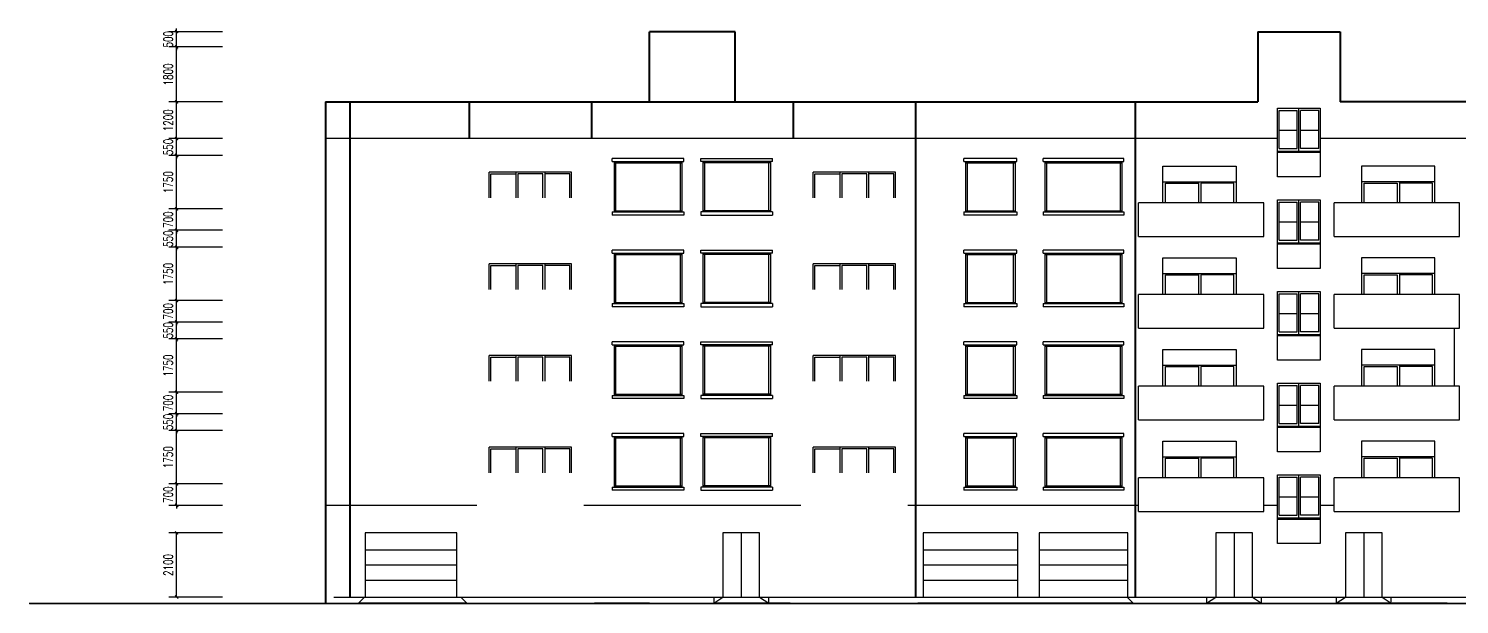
# Model space of a CAD drawing. Extents: x -9818 to 73618, y -240 to 18600.
# Drawn here: x -9818 to 37000, y -240 to 18600 of the extents above; entities that cross this region are included whole.
import ezdxf

# ---------------------------------------------------------------- set-up
doc = ezdxf.new("R2010")
doc.units = 0
doc.header["$LTSCALE"] = 1000
doc.header["$MEASUREMENT"] = 0
for name, color, linetype in [('E_BALCONY', 6, 'Continuous'), ('E_COLUMN', 9, 'Continuous'), ('E_LINE', 7, 'Continuous'), ('E_STAIR', 2, 'Continuous'), ('E_WINDOW', 4, 'Continuous'), ('l#door', 240, 'Continuous'), ('l#floor', 54, 'Continuous'), ('PUB_DIM', 3, 'Continuous')]:
    doc.layers.add(name, color=color, linetype=linetype)
doc.layers.add('l#wall', color=127, linetype='Continuous', lineweight=40)
doc.styles.add('_TCH_DIM_T3', font='SIMPLEX', dxfattribs={"width": 0.705882, "bigfont": 'GBCBIG'})
doc.dimstyles.new('_TCH_ARCH&&100', dxfattribs={"dimtxt": 297.5, "dimasz": 100, "dimexe": 250, "dimexo": 300, "dimgap": 126.25, "dimtad": 1, "dimdec": 0, "dimzin": 0, "dimdsep": 46, "dimtxsty": '_TCH_DIM_T3', "dimblk": 'ARCHTICK', "dimcen": 0.09, "dimclrt": 7, "dimazin": 2, "dimtfac": 1, "dimtdec": 0, "dimtix": 1, "dimtmove": 2, "dimatfit": 3, "dimfxl": 1, "dimtolj": 1, "dimtzin": 0, "dimarcsym": 0})

# ---------------------------------------------------------------- blocks, each defined once
blk = doc.blocks.new('*U6')
at = {"layer": 'E_WINDOW'}
for p, q in [((0, 1750), (0, 1850)), ((2640, 1850), (0, 1850)), ((0, 1750), (2640, 1750)), ((60, 1750), (60, 100)), ((60, 1710), (2580, 1710)), ((120, 100), (120, 1750)), ((2520, 1750), (2520, 100)), ((2580, 1750), (2580, 100)), ((2640, 1750), (2640, 1850)), ((0, 100), (0, 0)), ((0, 100), (2640, 100)), ((2640, 0), (0, 0)), ((60, 140), (2580, 140)), ((2640, 100), (2640, 0))]:
    blk.add_line(p, q, dxfattribs=at)
blk = doc.blocks.new('*U7')
at = {"layer": 'E_BALCONY'}
for p, q in [((0, 0), (0, 1100)), ((4100, 1100), (0, 1100)), ((4100, 0), (4100, 1100)), ((0, 0), (4100, 0))]:
    blk.add_line(p, q, dxfattribs=at)
blk = doc.blocks.new('*U9')
at = {"layer": 'E_BALCONY'}
for p, q in [((0, 0), (0, 1100)), ((4100, 1100), (0, 1100)), ((4100, 0), (4100, 1100)), ((0, 0), (4100, 0))]:
    blk.add_line(p, q, dxfattribs=at)
blk = doc.blocks.new('*U22')
at = {"layer": 'E_WINDOW'}
for p, q in [((0, 1750), (0, 1850)), ((2640, 1850), (0, 1850)), ((0, 1750), (2640, 1750)), ((60, 1750), (60, 100)), ((60, 1710), (2580, 1710)), ((120, 100), (120, 1750)), ((2520, 1750), (2520, 100)), ((2580, 1750), (2580, 100)), ((2640, 1750), (2640, 1850)), ((0, 100), (0, 0)), ((0, 100), (2640, 100)), ((2640, 0), (0, 0)), ((60, 140), (2580, 140)), ((2640, 100), (2640, 0))]:
    blk.add_line(p, q, dxfattribs=at)
blk = doc.blocks.new('*U23')
at = {"layer": 'E_BALCONY'}
for p, q in [((0, 0), (0, 1100)), ((4100, 1100), (0, 1100)), ((4100, 0), (4100, 1100)), ((0, 0), (4100, 0))]:
    blk.add_line(p, q, dxfattribs=at)
blk = doc.blocks.new('*U25')
at = {"layer": 'E_BALCONY'}
for p, q in [((0, 0), (0, 1100)), ((4100, 1100), (0, 1100)), ((4100, 0), (4100, 1100)), ((0, 0), (4100, 0))]:
    blk.add_line(p, q, dxfattribs=at)
blk = doc.blocks.new('*U38')
at = {"layer": 'E_WINDOW'}
for p, q in [((0, 1750), (0, 1850)), ((2640, 1850), (0, 1850)), ((0, 1750), (2640, 1750)), ((60, 1750), (60, 100)), ((60, 1710), (2580, 1710)), ((120, 100), (120, 1750)), ((2520, 1750), (2520, 100)), ((2580, 1750), (2580, 100)), ((2640, 1750), (2640, 1850)), ((0, 100), (0, 0)), ((0, 100), (2640, 100)), ((2640, 0), (0, 0)), ((60, 140), (2580, 140)), ((2640, 100), (2640, 0))]:
    blk.add_line(p, q, dxfattribs=at)
blk = doc.blocks.new('*U39')
at = {"layer": 'E_BALCONY'}
for p, q in [((0, 0), (0, 1100)), ((4100, 1100), (0, 1100)), ((4100, 0), (4100, 1100)), ((0, 0), (4100, 0))]:
    blk.add_line(p, q, dxfattribs=at)
blk = doc.blocks.new('*U41')
at = {"layer": 'E_BALCONY'}
for p, q in [((0, 0), (0, 1100)), ((4100, 1100), (0, 1100)), ((4100, 0), (4100, 1100)), ((0, 0), (4100, 0))]:
    blk.add_line(p, q, dxfattribs=at)
blk = doc.blocks.new('*U54')
at = {"layer": 'E_WINDOW'}
for p, q in [((0, 1750), (0, 1850)), ((2640, 1850), (0, 1850)), ((0, 1750), (2640, 1750)), ((60, 1750), (60, 100)), ((60, 1710), (2580, 1710)), ((120, 100), (120, 1750)), ((2520, 1750), (2520, 100)), ((2580, 1750), (2580, 100)), ((2640, 1750), (2640, 1850)), ((0, 100), (0, 0)), ((0, 100), (2640, 100)), ((2640, 0), (0, 0)), ((60, 140), (2580, 140)), ((2640, 100), (2640, 0))]:
    blk.add_line(p, q, dxfattribs=at)
blk = doc.blocks.new('*U55')
at = {"layer": 'E_BALCONY'}
for p, q in [((0, 0), (0, 1100)), ((4100, 1100), (0, 1100)), ((4100, 0), (4100, 1100)), ((0, 0), (4100, 0))]:
    blk.add_line(p, q, dxfattribs=at)
blk = doc.blocks.new('*U57')
at = {"layer": 'E_BALCONY'}
for p, q in [((0, 0), (0, 1100)), ((4100, 1100), (0, 1100)), ((4100, 0), (4100, 1100)), ((0, 0), (4100, 0))]:
    blk.add_line(p, q, dxfattribs=at)
blk = doc.blocks.new('_ArchTick')
at = {"color": 0, "linetype": 'ByBlock', "const_width": 0.4}
blk.add_lwpolyline([(-0.5, -0.5), (0.5, 0.5)], dxfattribs=at)
blk = doc.blocks.new('*D68')
at = {"layer": 'Defpoints', "color": 0, "transparency": 16777216}
for p in [(-4975, 2100), (-3175, 2100), (-3175, 0)]:
    blk.add_point(p, dxfattribs=at)
at = {"layer": 'PUB_DIM', "color": 0, "lineweight": -2, "transparency": 16777216}
for p, q in [((-3475, 2100), (-5225, 2100)), ((-4975, 0), (-4975, 2100)), ((-3475, 0), (-5225, 0))]:
    blk.add_line(p, q, dxfattribs=at)
at = {"layer": 'PUB_DIM', "color": 0, "lineweight": -2, "transparency": 16777216, "xscale": 100, "yscale": 100, "zscale": 100}
for p, rotation in [((-4975, 2100), 90), ((-4975, 0), 270)]:
    blk.add_blockref('_ArchTick', p, dxfattribs=dict(at, rotation=rotation))
at = {"layer": 'PUB_DIM', "color": 7, "transparency": 16777216, "insert": (-5250, 1050), "char_height": 297.5, "attachment_point": 5, "rotation": 90, "style": '_TCH_DIM_T3'}
blk.add_mtext('\\A1;2100', dxfattribs=at)
blk = doc.blocks.new('*D79')
at = {"layer": 'Defpoints', "color": 0, "transparency": 16777216}
for p in [(-4975, 12700), (-3175, 12700), (-3175, 12000)]:
    blk.add_point(p, dxfattribs=at)
at = {"layer": 'PUB_DIM', "color": 0, "lineweight": -2, "transparency": 16777216}
for p, q in [((-3475, 12700), (-5225, 12700)), ((-4975, 12700), (-4975, 12800)), ((-4975, 12000), (-4975, 12700)), ((-3475, 12000), (-5225, 12000)), ((-4975, 12000), (-4975, 11900))]:
    blk.add_line(p, q, dxfattribs=at)
at = {"layer": 'PUB_DIM', "color": 0, "lineweight": -2, "transparency": 16777216, "xscale": 100, "yscale": 100, "zscale": 100}
for p, rotation in [((-4975, 12700), 270), ((-4975, 12000), 90)]:
    blk.add_blockref('_ArchTick', p, dxfattribs=dict(at, rotation=rotation))
at = {"layer": 'PUB_DIM', "color": 7, "transparency": 16777216, "insert": (-5250, 12350), "char_height": 297.5, "attachment_point": 5, "rotation": 90, "style": '_TCH_DIM_T3'}
blk.add_mtext('\\A1;700', dxfattribs=at)
blk = doc.blocks.new('*D80')
at = {"layer": 'Defpoints', "color": 0, "transparency": 16777216}
for p in [(-4975, 14450), (-3175, 14450), (-3175, 12700)]:
    blk.add_point(p, dxfattribs=at)
at = {"layer": 'PUB_DIM', "color": 0, "lineweight": -2, "transparency": 16777216}
for p, q in [((-3475, 14450), (-5225, 14450)), ((-4975, 12700), (-4975, 14450)), ((-3475, 12700), (-5225, 12700))]:
    blk.add_line(p, q, dxfattribs=at)
at = {"layer": 'PUB_DIM', "color": 0, "lineweight": -2, "transparency": 16777216, "xscale": 100, "yscale": 100, "zscale": 100}
for p, rotation in [((-4975, 14450), 90), ((-4975, 12700), 270)]:
    blk.add_blockref('_ArchTick', p, dxfattribs=dict(at, rotation=rotation))
at = {"layer": 'PUB_DIM', "color": 7, "transparency": 16777216, "insert": (-5250, 13575), "char_height": 297.5, "attachment_point": 5, "rotation": 90, "style": '_TCH_DIM_T3'}
blk.add_mtext('\\A1;1750', dxfattribs=at)
blk = doc.blocks.new('*D81')
at = {"layer": 'Defpoints', "color": 0, "transparency": 16777216}
for p in [(-4975, 15000), (-3175, 15000), (-3175, 14450)]:
    blk.add_point(p, dxfattribs=at)
at = {"layer": 'PUB_DIM', "color": 0, "lineweight": -2, "transparency": 16777216}
for p, q in [((-3475, 15000), (-5225, 15000)), ((-4975, 15000), (-4975, 15100)), ((-4975, 14450), (-4975, 15000)), ((-3475, 14450), (-5225, 14450)), ((-4975, 14450), (-4975, 14350))]:
    blk.add_line(p, q, dxfattribs=at)
at = {"layer": 'PUB_DIM', "color": 0, "lineweight": -2, "transparency": 16777216, "xscale": 100, "yscale": 100, "zscale": 100}
for p, rotation in [((-4975, 15000), 270), ((-4975, 14450), 90)]:
    blk.add_blockref('_ArchTick', p, dxfattribs=dict(at, rotation=rotation))
at = {"layer": 'PUB_DIM', "color": 7, "transparency": 16777216, "insert": (-5250, 14725), "char_height": 297.5, "attachment_point": 5, "rotation": 90, "style": '_TCH_DIM_T3'}
blk.add_mtext('\\A1;550', dxfattribs=at)
blk = doc.blocks.new('*D82')
at = {"layer": 'Defpoints', "color": 0, "transparency": 16777216}
for p in [(-4975, 16200), (-3175, 16200), (-3175, 15000)]:
    blk.add_point(p, dxfattribs=at)
at = {"layer": 'PUB_DIM', "color": 0, "lineweight": -2, "transparency": 16777216}
for p, q in [((-3475, 16200), (-5225, 16200)), ((-4975, 15000), (-4975, 16200)), ((-3475, 15000), (-5225, 15000))]:
    blk.add_line(p, q, dxfattribs=at)
at = {"layer": 'PUB_DIM', "color": 0, "lineweight": -2, "transparency": 16777216, "xscale": 100, "yscale": 100, "zscale": 100}
for p, rotation in [((-4975, 16200), 90), ((-4975, 15000), 270)]:
    blk.add_blockref('_ArchTick', p, dxfattribs=dict(at, rotation=rotation))
at = {"layer": 'PUB_DIM', "color": 7, "transparency": 16777216, "insert": (-5250, 15600), "char_height": 297.5, "attachment_point": 5, "rotation": 90, "style": '_TCH_DIM_T3'}
blk.add_mtext('\\A1;1200', dxfattribs=at)
blk = doc.blocks.new('*D83')
at = {"layer": 'Defpoints', "color": 0, "transparency": 16777216}
for p in [(-4975, 18000), (-3175, 18000), (-3175, 16200)]:
    blk.add_point(p, dxfattribs=at)
at = {"layer": 'PUB_DIM', "color": 0, "lineweight": -2, "transparency": 16777216}
for p, q in [((-3475, 18000), (-5225, 18000)), ((-4975, 16200), (-4975, 18000)), ((-3475, 16200), (-5225, 16200))]:
    blk.add_line(p, q, dxfattribs=at)
at = {"layer": 'PUB_DIM', "color": 0, "lineweight": -2, "transparency": 16777216, "xscale": 100, "yscale": 100, "zscale": 100}
for p, rotation in [((-4975, 18000), 90), ((-4975, 16200), 270)]:
    blk.add_blockref('_ArchTick', p, dxfattribs=dict(at, rotation=rotation))
at = {"layer": 'PUB_DIM', "color": 7, "transparency": 16777216, "insert": (-5250, 17100), "char_height": 297.5, "attachment_point": 5, "rotation": 90, "style": '_TCH_DIM_T3'}
blk.add_mtext('\\A1;1800', dxfattribs=at)
blk = doc.blocks.new('*D88')
at = {"layer": 'Defpoints', "color": 0, "transparency": 16777216}
for p in [(-4975, 18500), (-3175, 18500), (-3175, 18000)]:
    blk.add_point(p, dxfattribs=at)
at = {"layer": 'PUB_DIM', "color": 0, "lineweight": -2, "transparency": 16777216}
for p, q in [((-3475, 18500), (-5225, 18500)), ((-4975, 18500), (-4975, 18600)), ((-4975, 18000), (-4975, 18500)), ((-3475, 18000), (-5225, 18000)), ((-4975, 18000), (-4975, 17900))]:
    blk.add_line(p, q, dxfattribs=at)
at = {"layer": 'PUB_DIM', "color": 0, "lineweight": -2, "transparency": 16777216, "xscale": 100, "yscale": 100, "zscale": 100}
for p, rotation in [((-4975, 18500), 270), ((-4975, 18000), 90)]:
    blk.add_blockref('_ArchTick', p, dxfattribs=dict(at, rotation=rotation))
at = {"layer": 'PUB_DIM', "color": 7, "transparency": 16777216, "insert": (-5250, 18250), "char_height": 297.5, "attachment_point": 5, "rotation": 90, "style": '_TCH_DIM_T3'}
blk.add_mtext('\\A1;500', dxfattribs=at)
blk = doc.blocks.new('*D89')
at = {"layer": 'Defpoints', "color": 0, "transparency": 16777216}
for p in [(-4975, 9700), (-3175, 9700), (-3175, 9000)]:
    blk.add_point(p, dxfattribs=at)
at = {"layer": 'PUB_DIM', "color": 0, "lineweight": -2, "transparency": 16777216}
for p, q in [((-3475, 9700), (-5225, 9700)), ((-4975, 9700), (-4975, 9800)), ((-4975, 9000), (-4975, 9700)), ((-3475, 9000), (-5225, 9000)), ((-4975, 9000), (-4975, 8900))]:
    blk.add_line(p, q, dxfattribs=at)
at = {"layer": 'PUB_DIM', "color": 0, "lineweight": -2, "transparency": 16777216, "xscale": 100, "yscale": 100, "zscale": 100}
for p, rotation in [((-4975, 9700), 270), ((-4975, 9000), 90)]:
    blk.add_blockref('_ArchTick', p, dxfattribs=dict(at, rotation=rotation))
at = {"layer": 'PUB_DIM', "color": 7, "transparency": 16777216, "insert": (-5250, 9350), "char_height": 297.5, "attachment_point": 5, "rotation": 90, "style": '_TCH_DIM_T3'}
blk.add_mtext('\\A1;700', dxfattribs=at)
blk = doc.blocks.new('*D90')
at = {"layer": 'Defpoints', "color": 0, "transparency": 16777216}
for p in [(-4975, 11450), (-3175, 11450), (-3175, 9700)]:
    blk.add_point(p, dxfattribs=at)
at = {"layer": 'PUB_DIM', "color": 0, "lineweight": -2, "transparency": 16777216}
for p, q in [((-3475, 11450), (-5225, 11450)), ((-4975, 9700), (-4975, 11450)), ((-3475, 9700), (-5225, 9700))]:
    blk.add_line(p, q, dxfattribs=at)
at = {"layer": 'PUB_DIM', "color": 0, "lineweight": -2, "transparency": 16777216, "xscale": 100, "yscale": 100, "zscale": 100}
for p, rotation in [((-4975, 11450), 90), ((-4975, 9700), 270)]:
    blk.add_blockref('_ArchTick', p, dxfattribs=dict(at, rotation=rotation))
at = {"layer": 'PUB_DIM', "color": 7, "transparency": 16777216, "insert": (-5250, 10575), "char_height": 297.5, "attachment_point": 5, "rotation": 90, "style": '_TCH_DIM_T3'}
blk.add_mtext('\\A1;1750', dxfattribs=at)
blk = doc.blocks.new('*D91')
at = {"layer": 'Defpoints', "color": 0, "transparency": 16777216}
for p in [(-4975, 12000), (-3175, 12000), (-3175, 11450)]:
    blk.add_point(p, dxfattribs=at)
at = {"layer": 'PUB_DIM', "color": 0, "lineweight": -2, "transparency": 16777216}
for p, q in [((-3475, 12000), (-5225, 12000)), ((-4975, 12000), (-4975, 12100)), ((-4975, 11450), (-4975, 12000)), ((-3475, 11450), (-5225, 11450)), ((-4975, 11450), (-4975, 11350))]:
    blk.add_line(p, q, dxfattribs=at)
at = {"layer": 'PUB_DIM', "color": 0, "lineweight": -2, "transparency": 16777216, "xscale": 100, "yscale": 100, "zscale": 100}
for p, rotation in [((-4975, 12000), 270), ((-4975, 11450), 90)]:
    blk.add_blockref('_ArchTick', p, dxfattribs=dict(at, rotation=rotation))
at = {"layer": 'PUB_DIM', "color": 7, "transparency": 16777216, "insert": (-5250, 11725), "char_height": 297.5, "attachment_point": 5, "rotation": 90, "style": '_TCH_DIM_T3'}
blk.add_mtext('\\A1;550', dxfattribs=at)
blk = doc.blocks.new('*D92')
at = {"layer": 'Defpoints', "color": 0, "transparency": 16777216}
for p in [(-4975, 6700), (-3175, 6700), (-3175, 6000)]:
    blk.add_point(p, dxfattribs=at)
at = {"layer": 'PUB_DIM', "color": 0, "lineweight": -2, "transparency": 16777216}
for p, q in [((-3475, 6700), (-5225, 6700)), ((-4975, 6700), (-4975, 6800)), ((-4975, 6000), (-4975, 6700)), ((-3475, 6000), (-5225, 6000)), ((-4975, 6000), (-4975, 5900))]:
    blk.add_line(p, q, dxfattribs=at)
at = {"layer": 'PUB_DIM', "color": 0, "lineweight": -2, "transparency": 16777216, "xscale": 100, "yscale": 100, "zscale": 100}
for p, rotation in [((-4975, 6700), 270), ((-4975, 6000), 90)]:
    blk.add_blockref('_ArchTick', p, dxfattribs=dict(at, rotation=rotation))
at = {"layer": 'PUB_DIM', "color": 7, "transparency": 16777216, "insert": (-5250, 6350), "char_height": 297.5, "attachment_point": 5, "rotation": 90, "style": '_TCH_DIM_T3'}
blk.add_mtext('\\A1;700', dxfattribs=at)
blk = doc.blocks.new('*D93')
at = {"layer": 'Defpoints', "color": 0, "transparency": 16777216}
for p in [(-4975, 8450), (-3175, 8450), (-3175, 6700)]:
    blk.add_point(p, dxfattribs=at)
at = {"layer": 'PUB_DIM', "color": 0, "lineweight": -2, "transparency": 16777216}
for p, q in [((-3475, 8450), (-5225, 8450)), ((-4975, 6700), (-4975, 8450)), ((-3475, 6700), (-5225, 6700))]:
    blk.add_line(p, q, dxfattribs=at)
at = {"layer": 'PUB_DIM', "color": 0, "lineweight": -2, "transparency": 16777216, "xscale": 100, "yscale": 100, "zscale": 100}
for p, rotation in [((-4975, 8450), 90), ((-4975, 6700), 270)]:
    blk.add_blockref('_ArchTick', p, dxfattribs=dict(at, rotation=rotation))
at = {"layer": 'PUB_DIM', "color": 7, "transparency": 16777216, "insert": (-5250, 7575), "char_height": 297.5, "attachment_point": 5, "rotation": 90, "style": '_TCH_DIM_T3'}
blk.add_mtext('\\A1;1750', dxfattribs=at)
blk = doc.blocks.new('*D94')
at = {"layer": 'Defpoints', "color": 0, "transparency": 16777216}
for p in [(-4975, 9000), (-3175, 9000), (-3175, 8450)]:
    blk.add_point(p, dxfattribs=at)
at = {"layer": 'PUB_DIM', "color": 0, "lineweight": -2, "transparency": 16777216}
for p, q in [((-3475, 9000), (-5225, 9000)), ((-4975, 9000), (-4975, 9100)), ((-4975, 8450), (-4975, 9000)), ((-3475, 8450), (-5225, 8450)), ((-4975, 8450), (-4975, 8350))]:
    blk.add_line(p, q, dxfattribs=at)
at = {"layer": 'PUB_DIM', "color": 0, "lineweight": -2, "transparency": 16777216, "xscale": 100, "yscale": 100, "zscale": 100}
for p, rotation in [((-4975, 9000), 270), ((-4975, 8450), 90)]:
    blk.add_blockref('_ArchTick', p, dxfattribs=dict(at, rotation=rotation))
at = {"layer": 'PUB_DIM', "color": 7, "transparency": 16777216, "insert": (-5250, 8725), "char_height": 297.5, "attachment_point": 5, "rotation": 90, "style": '_TCH_DIM_T3'}
blk.add_mtext('\\A1;550', dxfattribs=at)
blk = doc.blocks.new('*D95')
at = {"layer": 'Defpoints', "color": 0, "transparency": 16777216}
for p in [(-4975, 3700), (-3175, 3700), (-3175, 3000)]:
    blk.add_point(p, dxfattribs=at)
at = {"layer": 'PUB_DIM', "color": 0, "lineweight": -2, "transparency": 16777216}
for p, q in [((-4975, 3700), (-4975, 3800)), ((-3475, 3700), (-5225, 3700)), ((-4975, 3000), (-4975, 3700)), ((-3475, 3000), (-5225, 3000)), ((-4975, 3000), (-4975, 2900))]:
    blk.add_line(p, q, dxfattribs=at)
at = {"layer": 'PUB_DIM', "color": 0, "lineweight": -2, "transparency": 16777216, "xscale": 100, "yscale": 100, "zscale": 100}
for p, rotation in [((-4975, 3700), 270), ((-4975, 3000), 90)]:
    blk.add_blockref('_ArchTick', p, dxfattribs=dict(at, rotation=rotation))
at = {"layer": 'PUB_DIM', "color": 7, "transparency": 16777216, "insert": (-5250, 3350), "char_height": 297.5, "attachment_point": 5, "rotation": 90, "style": '_TCH_DIM_T3'}
blk.add_mtext('\\A1;700', dxfattribs=at)
blk = doc.blocks.new('*D96')
at = {"layer": 'Defpoints', "color": 0, "transparency": 16777216}
for p in [(-4975, 5450), (-3175, 5450), (-3175, 3700)]:
    blk.add_point(p, dxfattribs=at)
at = {"layer": 'PUB_DIM', "color": 0, "lineweight": -2, "transparency": 16777216}
for p, q in [((-3475, 5450), (-5225, 5450)), ((-4975, 3700), (-4975, 5450)), ((-3475, 3700), (-5225, 3700))]:
    blk.add_line(p, q, dxfattribs=at)
at = {"layer": 'PUB_DIM', "color": 0, "lineweight": -2, "transparency": 16777216, "xscale": 100, "yscale": 100, "zscale": 100}
for p, rotation in [((-4975, 5450), 90), ((-4975, 3700), 270)]:
    blk.add_blockref('_ArchTick', p, dxfattribs=dict(at, rotation=rotation))
at = {"layer": 'PUB_DIM', "color": 7, "transparency": 16777216, "insert": (-5250, 4575), "char_height": 297.5, "attachment_point": 5, "rotation": 90, "style": '_TCH_DIM_T3'}
blk.add_mtext('\\A1;1750', dxfattribs=at)
blk = doc.blocks.new('*D97')
at = {"layer": 'Defpoints', "color": 0, "transparency": 16777216}
for p in [(-4975, 6000), (-3175, 6000), (-3175, 5450)]:
    blk.add_point(p, dxfattribs=at)
at = {"layer": 'PUB_DIM', "color": 0, "lineweight": -2, "transparency": 16777216}
for p, q in [((-4975, 6000), (-4975, 6100)), ((-3475, 6000), (-5225, 6000)), ((-4975, 5450), (-4975, 6000)), ((-3475, 5450), (-5225, 5450)), ((-4975, 5450), (-4975, 5350))]:
    blk.add_line(p, q, dxfattribs=at)
at = {"layer": 'PUB_DIM', "color": 0, "lineweight": -2, "transparency": 16777216, "xscale": 100, "yscale": 100, "zscale": 100}
for p, rotation in [((-4975, 6000), 270), ((-4975, 5450), 90)]:
    blk.add_blockref('_ArchTick', p, dxfattribs=dict(at, rotation=rotation))
at = {"layer": 'PUB_DIM', "color": 7, "transparency": 16777216, "insert": (-5250, 5725), "char_height": 297.5, "attachment_point": 5, "rotation": 90, "style": '_TCH_DIM_T3'}
blk.add_mtext('\\A1;550', dxfattribs=at)

msp = doc.modelspace()

# ---------------------------------------------------------------- linework, layer by layer
at = {"layer": 'E_COLUMN'}
for p, q in [((12600, 0), (12600, -200)), ((14400, -200), (14400, 0)), ((28730, 0), (28730, -200)), ((30530, -200), (30530, 0)), ((32970, 0), (32970, -200)), ((34770, -200), (34770, 0)), ((10500, -200), (8700, -200)), ((15100, -200), (14400, -200)), ((36600, -200), (34800, -200))]:
    msp.add_line(p, q, dxfattribs=at)
at = {"layer": 'E_LINE'}
for p, q in [((31050, 15000), (-100, 15000)), ((63900, 15000), (32450, 15000)), ((36825, 8800), (36825, 6900)), ((4850.3, 3000), (-100, 3000)), ((15450.3, 3000), (8350.3, 3000)), ((26500, 3000), (18950.3, 3000)), ((31050, 3000), (30600, 3000)), ((32900.1, 3000), (32450, 3000)), ((-9797.5, -200), (73597.5, -200))]:
    msp.add_line(p, q, dxfattribs=at)
at = {"layer": 'E_LINE', "const_width": 40}
msp.add_lwpolyline([(-9797.5, -220), (73597.5, -220)], dxfattribs=at)
at = {"layer": 'E_STAIR'}
for p, q in [((975, -200), (1175, 0)), ((4325, 0), (4525, -200)), ((12600, -200), (12900, 0)), ((14100, 0), (14400, -200)), ((26125, 0), (26325, -200)), ((28730, -200), (29030, 0)), ((30230, 0), (30530, -200)), ((32970, -200), (33270, 0)), ((34470, 0), (34770, -200)), ((4525, -200), (975, -200)), ((14400, -200), (12600, -200)), ((26325, -200), (19275, -200)), ((30530, -200), (28730, -200)), ((34770, -200), (32970, -200))]:
    msp.add_line(p, q, dxfattribs=at)
at = {"layer": 'E_WINDOW', "ltscale": 100}
for p, q in [((31050, 13750), (31050, 16000)), ((31050, 16000), (32450, 16000)), ((31103.9, 15919.6), (31696.2, 15919.6)), ((31103.9, 14674.1), (31103.9, 15919.6)), ((31696.2, 14674.1), (31696.2, 15919.6)), ((31750, 14593.8), (31750, 16000)), ((32396.2, 15919.6), (31803.9, 15919.6)), ((31803.9, 14674.1), (31803.9, 15919.6)), ((32396.2, 14674.1), (32396.2, 15919.6)), ((32450, 16000), (32450, 13750)), ((31103.9, 15276.8), (31696.2, 15276.8)), ((31803.9, 15276.8), (32396.2, 15276.8)), ((31050, 14593.8), (32450, 14593.8)), ((31050, 14553.6), (32450, 14553.6)), ((31103.9, 14674.1), (31696.2, 14674.1)), ((32396.2, 14674.1), (31803.9, 14674.1)), ((32450, 13750), (31050, 13750)), ((31050, 10750), (31050, 13000)), ((31050, 13000), (32450, 13000)), ((31103.9, 12919.6), (31696.2, 12919.6)), ((31103.9, 11674.1), (31103.9, 12919.6)), ((31696.2, 11674.1), (31696.2, 12919.6)), ((31750, 11593.8), (31750, 13000)), ((32396.2, 12919.6), (31803.9, 12919.6)), ((31803.9, 11674.1), (31803.9, 12919.6)), ((32396.2, 11674.1), (32396.2, 12919.6)), ((32450, 13000), (32450, 10750)), ((31103.9, 12276.8), (31696.2, 12276.8)), ((31803.9, 12276.8), (32396.2, 12276.8)), ((31050, 11593.8), (32450, 11593.8)), ((31050, 11553.6), (32450, 11553.6)), ((31103.9, 11674.1), (31696.2, 11674.1)), ((32396.2, 11674.1), (31803.9, 11674.1)), ((32450, 10750), (31050, 10750)), ((31050, 7750), (31050, 10000)), ((31050, 10000), (32450, 10000)), ((31103.9, 9919.6), (31696.2, 9919.6)), ((31103.9, 8674.1), (31103.9, 9919.6)), ((31696.2, 8674.1), (31696.2, 9919.6)), ((31750, 8593.8), (31750, 10000)), ((32396.2, 9919.6), (31803.9, 9919.6)), ((31803.9, 8674.1), (31803.9, 9919.6)), ((32396.2, 8674.1), (32396.2, 9919.6)), ((32450, 10000), (32450, 7750)), ((31103.9, 9276.8), (31696.2, 9276.8)), ((31803.9, 9276.8), (32396.2, 9276.8)), ((31050, 8593.8), (32450, 8593.8)), ((31050, 8553.6), (32450, 8553.6)), ((31103.9, 8674.1), (31696.2, 8674.1)), ((32396.2, 8674.1), (31803.9, 8674.1)), ((32450, 7750), (31050, 7750)), ((31050, 4750), (31050, 7000)), ((31050, 7000), (32450, 7000)), ((31103.9, 6919.6), (31696.2, 6919.6)), ((31103.9, 5674.1), (31103.9, 6919.6)), ((31696.2, 5674.1), (31696.2, 6919.6)), ((31750, 5593.8), (31750, 7000)), ((32396.2, 6919.6), (31803.9, 6919.6)), ((31803.9, 5674.1), (31803.9, 6919.6)), ((32396.2, 5674.1), (32396.2, 6919.6)), ((32450, 7000), (32450, 4750)), ((31103.9, 6276.8), (31696.2, 6276.8)), ((31803.9, 6276.8), (32396.2, 6276.8)), ((31103.9, 5674.1), (31696.2, 5674.1)), ((32396.2, 5674.1), (31803.9, 5674.1)), ((31050, 5593.8), (32450, 5593.8)), ((31050, 5553.6), (32450, 5553.6)), ((32450, 4750), (31050, 4750)), ((31050, 1750), (31050, 4000)), ((31050, 4000), (32450, 4000)), ((31103.9, 3919.6), (31696.2, 3919.6)), ((31103.9, 2674.1), (31103.9, 3919.6)), ((31696.2, 2674.1), (31696.2, 3919.6)), ((31750, 2593.8), (31750, 4000)), ((32396.2, 3919.6), (31803.9, 3919.6)), ((31803.9, 2674.1), (31803.9, 3919.6)), ((32396.2, 2674.1), (32396.2, 3919.6)), ((32450, 4000), (32450, 1750)), ((31103.9, 3276.8), (31696.2, 3276.8)), ((31803.9, 3276.8), (32396.2, 3276.8)), ((31050, 2593.8), (32450, 2593.8)), ((31050, 2553.6), (32450, 2553.6)), ((31103.9, 2674.1), (31696.2, 2674.1)), ((32396.2, 2674.1), (31803.9, 2674.1)), ((32450, 1750), (31050, 1750))]:
    msp.add_line(p, q, dxfattribs=at)
at = {"layer": 'E_WINDOW'}
for p, q in [((9280, 14250), (9280, 14350)), ((11620, 14350), (9280, 14350)), ((9280, 14250), (11620, 14250)), ((9340, 14250), (9340, 12600)), ((9340, 14210), (11560, 14210)), ((9400, 12600), (9400, 14250)), ((11500, 14250), (11500, 12600)), ((11560, 14250), (11560, 12600)), ((11620, 14250), (11620, 14350)), ((12180, 14250), (12180, 14350)), ((12180, 14350), (14520, 14350)), ((14520, 14250), (12180, 14250)), ((12240, 14250), (12240, 12600)), ((14460, 14210), (12240, 14210)), ((12300, 14250), (12300, 12600)), ((14400, 12600), (14400, 14250)), ((14460, 14250), (14460, 12600)), ((14520, 14250), (14520, 14350)), ((20780, 14250), (20780, 14350)), ((22520, 14350), (20780, 14350)), ((20780, 14250), (22520, 14250)), ((20840, 14250), (20840, 12600)), ((20840, 14210), (22460, 14210)), ((20900, 12600), (20900, 14250)), ((22400, 14250), (22400, 12600)), ((22460, 14250), (22460, 12600)), ((22520, 14250), (22520, 14350)), ((9280, 12600), (9280, 12500)), ((9280, 12600), (11620, 12600)), ((11620, 12500), (9280, 12500)), ((9340, 12640), (11560, 12640)), ((11620, 12600), (11620, 12500)), ((14520, 12600), (12180, 12600)), ((12180, 12600), (12180, 12500)), ((12180, 12500), (14520, 12500)), ((14460, 12640), (12240, 12640)), ((14520, 12600), (14520, 12500)), ((20780, 12600), (20780, 12500)), ((20780, 12600), (22520, 12600)), ((22520, 12500), (20780, 12500)), ((20840, 12640), (22460, 12640)), ((22520, 12600), (22520, 12500)), ((9280, 11250), (9280, 11350)), ((11620, 11350), (9280, 11350)), ((9280, 11250), (11620, 11250)), ((9340, 11250), (9340, 9600)), ((9400, 9600), (9400, 11250)), ((11500, 11250), (11500, 9600)), ((11560, 11250), (11560, 9600)), ((11620, 11250), (11620, 11350)), ((12180, 11250), (12180, 11350)), ((12180, 11350), (14520, 11350)), ((14520, 11250), (12180, 11250)), ((12240, 11250), (12240, 9600)), ((12300, 11250), (12300, 9600)), ((14400, 9600), (14400, 11250)), ((14460, 11250), (14460, 9600)), ((14520, 11250), (14520, 11350)), ((20780, 11250), (20780, 11350)), ((22520, 11350), (20780, 11350)), ((20780, 11250), (22520, 11250)), ((20840, 11250), (20840, 9600)), ((20900, 9600), (20900, 11250)), ((22400, 11250), (22400, 9600)), ((22460, 11250), (22460, 9600)), ((22520, 11250), (22520, 11350)), ((9340, 11210), (11560, 11210)), ((14460, 11210), (12240, 11210)), ((20840, 11210), (22460, 11210)), ((9280, 9600), (9280, 9500)), ((9280, 9600), (11620, 9600)), ((11620, 9500), (9280, 9500)), ((9340, 9640), (11560, 9640)), ((11620, 9600), (11620, 9500)), ((14520, 9600), (12180, 9600)), ((12180, 9600), (12180, 9500)), ((12180, 9500), (14520, 9500)), ((14460, 9640), (12240, 9640)), ((14520, 9600), (14520, 9500)), ((20780, 9600), (20780, 9500)), ((20780, 9600), (22520, 9600)), ((22520, 9500), (20780, 9500)), ((20840, 9640), (22460, 9640)), ((22520, 9600), (22520, 9500)), ((9280, 8250), (9280, 8350)), ((11620, 8350), (9280, 8350)), ((9280, 8250), (11620, 8250)), ((9340, 8250), (9340, 6600)), ((9340, 8210), (11560, 8210)), ((9400, 6600), (9400, 8250)), ((11500, 8250), (11500, 6600)), ((11560, 8250), (11560, 6600)), ((11620, 8250), (11620, 8350)), ((12180, 8250), (12180, 8350)), ((12180, 8350), (14520, 8350)), ((14520, 8250), (12180, 8250)), ((12240, 8250), (12240, 6600)), ((14460, 8210), (12240, 8210)), ((12300, 8250), (12300, 6600)), ((14400, 6600), (14400, 8250)), ((14460, 8250), (14460, 6600)), ((14520, 8250), (14520, 8350)), ((20780, 8250), (20780, 8350)), ((22520, 8350), (20780, 8350)), ((20780, 8250), (22520, 8250)), ((20840, 8250), (20840, 6600)), ((20840, 8210), (22460, 8210)), ((20900, 6600), (20900, 8250)), ((22400, 8250), (22400, 6600)), ((22460, 8250), (22460, 6600)), ((22520, 8250), (22520, 8350)), ((9280, 6600), (9280, 6500)), ((9280, 6600), (11620, 6600)), ((9340, 6640), (11560, 6640)), ((11620, 6600), (11620, 6500)), ((14520, 6600), (12180, 6600)), ((12180, 6600), (12180, 6500)), ((14460, 6640), (12240, 6640)), ((14520, 6600), (14520, 6500)), ((20780, 6600), (20780, 6500)), ((20780, 6600), (22520, 6600)), ((20840, 6640), (22460, 6640)), ((22520, 6600), (22520, 6500)), ((11620, 6500), (9280, 6500)), ((12180, 6500), (14520, 6500)), ((22520, 6500), (20780, 6500)), ((9280, 5250), (9280, 5350)), ((11620, 5350), (9280, 5350)), ((9280, 5250), (11620, 5250)), ((9340, 5250), (9340, 3600)), ((9340, 5210), (11560, 5210)), ((9400, 3600), (9400, 5250)), ((11500, 5250), (11500, 3600)), ((11560, 5250), (11560, 3600)), ((11620, 5250), (11620, 5350)), ((12180, 5250), (12180, 5350)), ((12180, 5350), (14520, 5350)), ((14520, 5250), (12180, 5250)), ((12240, 5250), (12240, 3600)), ((14460, 5210), (12240, 5210)), ((12300, 5250), (12300, 3600)), ((14400, 3600), (14400, 5250)), ((14460, 5250), (14460, 3600)), ((14520, 5250), (14520, 5350)), ((20780, 5250), (20780, 5350)), ((22520, 5350), (20780, 5350)), ((20780, 5250), (22520, 5250)), ((20840, 5250), (20840, 3600)), ((20840, 5210), (22460, 5210)), ((20900, 3600), (20900, 5250)), ((22400, 5250), (22400, 3600)), ((22460, 5250), (22460, 3600)), ((22520, 5250), (22520, 5350)), ((9280, 3600), (9280, 3500)), ((9280, 3600), (11620, 3600)), ((11620, 3500), (9280, 3500)), ((9340, 3640), (11560, 3640)), ((11620, 3600), (11620, 3500)), ((14520, 3600), (12180, 3600)), ((12180, 3600), (12180, 3500)), ((12180, 3500), (14520, 3500)), ((14460, 3640), (12240, 3640)), ((14520, 3600), (14520, 3500)), ((20780, 3600), (20780, 3500)), ((20780, 3600), (22520, 3600)), ((22520, 3500), (20780, 3500)), ((20840, 3640), (22460, 3640)), ((22520, 3600), (22520, 3500))]:
    msp.add_line(p, q, dxfattribs=at)
at = {"layer": 'l#door', "ltscale": 100}
for p, q in [((27300, 12900), (27300, 14100)), ((27300, 14100), (29700, 14100)), ((29700, 14100), (29700, 12900)), ((33800.1, 14100), (33800.1, 12900)), ((36200.1, 14100), (33800.1, 14100)), ((36200.1, 12900), (36200.1, 14100)), ((5250, 13060), (5250, 13900)), ((7950, 13900), (5250, 13900)), ((5310.7, 13060), (5310.7, 13850)), ((5310.7, 13850), (6129.8, 13850)), ((6129.8, 13900), (6129.8, 13060)), ((6190.4, 13850), (6190.4, 13060)), ((7009.6, 13850), (6190.4, 13850)), ((7009.6, 13060), (7009.6, 13850)), ((7070.2, 13900), (7070.2, 13060)), ((7889.3, 13850), (7070.2, 13850)), ((7889.3, 13060), (7889.3, 13850)), ((7950, 13060), (7950, 13900)), ((15850, 13060), (15850, 13900)), ((18550, 13900), (15850, 13900)), ((15910.7, 13060), (15910.7, 13850)), ((15910.7, 13850), (16729.8, 13850)), ((16729.8, 13900), (16729.8, 13060)), ((16790.4, 13850), (16790.4, 13060)), ((17609.6, 13850), (16790.4, 13850)), ((17609.6, 13060), (17609.6, 13850)), ((17670.2, 13900), (17670.2, 13060)), ((18489.3, 13850), (17670.2, 13850)), ((18489.3, 13060), (18489.3, 13850)), ((18550, 13060), (18550, 13900)), ((27300, 13588.9), (29700, 13588.9)), ((28460, 13588.9), (28460, 12900)), ((36200.1, 13588.9), (33800.1, 13588.9)), ((35040.1, 13588.9), (35040.1, 12900)), ((27380, 12900), (27380, 13546.3)), ((27380, 13546.3), (28460, 13546.3)), ((28540, 13546.3), (28540, 12900)), ((29620, 13546.3), (28540, 13546.3)), ((29620, 12900), (29620, 13546.3)), ((33880.1, 12900), (33880.1, 13546.3)), ((33880.1, 13546.3), (34960.1, 13546.3)), ((34960.1, 13546.3), (34960.1, 12900)), ((36120.1, 13546.3), (35040.1, 13546.3)), ((36120.1, 12900), (36120.1, 13546.3)), ((5250, 10060), (5250, 10900)), ((7950, 10900), (5250, 10900)), ((5310.7, 10060), (5310.7, 10850)), ((5310.7, 10850), (6129.8, 10850)), ((6129.8, 10900), (6129.8, 10060)), ((6190.4, 10850), (6190.4, 10060)), ((7009.6, 10850), (6190.4, 10850)), ((7009.6, 10060), (7009.6, 10850)), ((7070.2, 10900), (7070.2, 10060)), ((7889.3, 10850), (7070.2, 10850)), ((7889.3, 10060), (7889.3, 10850)), ((7950, 10060), (7950, 10900)), ((15850, 10060), (15850, 10900)), ((18550, 10900), (15850, 10900)), ((15910.7, 10060), (15910.7, 10850)), ((15910.7, 10850), (16729.8, 10850)), ((16729.8, 10900), (16729.8, 10060)), ((16790.4, 10850), (16790.4, 10060)), ((17609.6, 10850), (16790.4, 10850)), ((17609.6, 10060), (17609.6, 10850)), ((17670.2, 10900), (17670.2, 10060)), ((18489.3, 10850), (17670.2, 10850)), ((18489.3, 10060), (18489.3, 10850)), ((18550, 10060), (18550, 10900)), ((27300, 9900), (27300, 11100)), ((27300, 11100), (29700, 11100)), ((29700, 11100), (29700, 9900)), ((33800.1, 11100), (33800.1, 9900)), ((36200.1, 11100), (33800.1, 11100)), ((36200.1, 9900), (36200.1, 11100)), ((27300, 10588.9), (29700, 10588.9)), ((27380, 9900), (27380, 10546.3)), ((27380, 10546.3), (28460, 10546.3)), ((28460, 10588.9), (28460, 9900)), ((28540, 10546.3), (28540, 9900)), ((29620, 10546.3), (28540, 10546.3)), ((29620, 9900), (29620, 10546.3)), ((36200.1, 10588.9), (33800.1, 10588.9)), ((33880.1, 9900), (33880.1, 10546.3)), ((33880.1, 10546.3), (34960.1, 10546.3)), ((34960.1, 10546.3), (34960.1, 9900)), ((35040.1, 10588.9), (35040.1, 9900)), ((36120.1, 10546.3), (35040.1, 10546.3)), ((36120.1, 9900), (36120.1, 10546.3)), ((27300, 6900), (27300, 8100)), ((27300, 8100), (29700, 8100)), ((29700, 8100), (29700, 6900)), ((33800.1, 8100), (33800.1, 6900)), ((36200.1, 8100), (33800.1, 8100)), ((36200.1, 6900), (36200.1, 8100)), ((5250, 7060), (5250, 7900)), ((7950, 7900), (5250, 7900)), ((5310.7, 7060), (5310.7, 7850)), ((5310.7, 7850), (6129.8, 7850)), ((6129.8, 7900), (6129.8, 7060)), ((6190.4, 7850), (6190.4, 7060)), ((7009.6, 7850), (6190.4, 7850)), ((7009.6, 7060), (7009.6, 7850)), ((7070.2, 7900), (7070.2, 7060)), ((7889.3, 7850), (7070.2, 7850)), ((7889.3, 7060), (7889.3, 7850)), ((7950, 7060), (7950, 7900)), ((15850, 7060), (15850, 7900)), ((18550, 7900), (15850, 7900)), ((15910.7, 7060), (15910.7, 7850)), ((15910.7, 7850), (16729.8, 7850)), ((16729.8, 7900), (16729.8, 7060)), ((16790.4, 7850), (16790.4, 7060)), ((17609.6, 7850), (16790.4, 7850)), ((17609.6, 7060), (17609.6, 7850)), ((17670.2, 7900), (17670.2, 7060)), ((18489.3, 7850), (17670.2, 7850)), ((18489.3, 7060), (18489.3, 7850)), ((18550, 7060), (18550, 7900)), ((27300, 7588.9), (29700, 7588.9)), ((27380, 6900), (27380, 7546.3)), ((27380, 7546.3), (28460, 7546.3)), ((28460, 7588.9), (28460, 6900)), ((28540, 7546.3), (28540, 6900)), ((29620, 7546.3), (28540, 7546.3)), ((29620, 6900), (29620, 7546.3)), ((36200.1, 7588.9), (33800.1, 7588.9)), ((33880.1, 6900), (33880.1, 7546.3)), ((33880.1, 7546.3), (34960.1, 7546.3)), ((34960.1, 7546.3), (34960.1, 6900)), ((35040.1, 7588.9), (35040.1, 6900)), ((36120.1, 7546.3), (35040.1, 7546.3)), ((36120.1, 6900), (36120.1, 7546.3)), ((5250, 4060), (5250, 4900)), ((7950, 4900), (5250, 4900)), ((5310.7, 4060), (5310.7, 4850)), ((5310.7, 4850), (6129.8, 4850)), ((6129.8, 4900), (6129.8, 4060)), ((6190.4, 4850), (6190.4, 4060)), ((7009.6, 4850), (6190.4, 4850)), ((7009.6, 4060), (7009.6, 4850)), ((7070.2, 4900), (7070.2, 4060)), ((7889.3, 4850), (7070.2, 4850)), ((7889.3, 4060), (7889.3, 4850)), ((7950, 4060), (7950, 4900)), ((15850, 4060), (15850, 4900)), ((18550, 4900), (15850, 4900)), ((15910.7, 4060), (15910.7, 4850)), ((15910.7, 4850), (16729.8, 4850)), ((16729.8, 4900), (16729.8, 4060)), ((16790.4, 4850), (16790.4, 4060)), ((17609.6, 4850), (16790.4, 4850)), ((17609.6, 4060), (17609.6, 4850)), ((17670.2, 4900), (17670.2, 4060)), ((18489.3, 4850), (17670.2, 4850)), ((18489.3, 4060), (18489.3, 4850)), ((18550, 4060), (18550, 4900)), ((27300, 3900), (27300, 5100)), ((27300, 5100), (29700, 5100)), ((29700, 5100), (29700, 3900)), ((33800.1, 5100), (33800.1, 3900)), ((36200.1, 5100), (33800.1, 5100)), ((36200.1, 3900), (36200.1, 5100)), ((27300, 4588.9), (29700, 4588.9)), ((27380, 3900), (27380, 4546.3)), ((27380, 4546.3), (28460, 4546.3)), ((28460, 4588.9), (28460, 3900)), ((28540, 4546.3), (28540, 3900)), ((29620, 4546.3), (28540, 4546.3)), ((29620, 3900), (29620, 4546.3)), ((36200.1, 4588.9), (33800.1, 4588.9)), ((33880.1, 3900), (33880.1, 4546.3)), ((33880.1, 4546.3), (34960.1, 4546.3)), ((34960.1, 4546.3), (34960.1, 3900)), ((35040.1, 4588.9), (35040.1, 3900)), ((36120.1, 4546.3), (35040.1, 4546.3)), ((36120.1, 3900), (36120.1, 4546.3))]:
    msp.add_line(p, q, dxfattribs=at)
at = {"layer": 'l#door'}
for p, q in [((13500, 2100), (13500, 0)), ((29630, 2100), (29630, 0)), ((33870, 2100), (33870, 0)), ((1200, 1550), (4200, 1550)), ((19450, 1550), (22550, 1550)), ((23250, 1550), (26150, 1550)), ((1200, 1050), (4200, 1050)), ((19450, 1050), (22550, 1050)), ((23250, 1050), (26150, 1050)), ((1200, 550), (4200, 550)), ((19450, 550), (22550, 550)), ((23250, 550), (26150, 550))]:
    msp.add_line(p, q, dxfattribs=at)
for points in [[(4200, 0), (4200, 2100), (1200, 2100), (1200, 0)], [(14100, 0), (14100, 2100), (12900, 2100), (12900, 0)], [(22550, 0), (22550, 2100), (19450, 2100), (19450, 0)], [(26150, 0), (26150, 2100), (23250, 2100), (23250, 0)], [(30230, 0), (30230, 2100), (29030, 2100), (29030, 0)], [(34470, 0), (34470, 2100), (33270, 2100), (33270, 0)]]:
    msp.add_lwpolyline(points, dxfattribs=at)
at = {"layer": 'l#floor'}
msp.add_line((175, 0), (63900, 0), dxfattribs=at)
at = {"layer": 'l#wall'}
for p, q in [((13300, 18500), (10500, 18500)), ((10500, 16200), (10500, 18500)), ((13300, 16200), (13300, 18500)), ((30400, 18500), (33100, 18500)), ((30400, 18500), (30400, 16200)), ((33100, 18500), (33100, 16200)), ((-100, 16200), (-100, 15000)), ((-100, 16200), (30400, 16200)), ((700, 15000), (700, 16200)), ((4600, 16200), (4600, 15000)), ((8600, 16200), (8600, 15000)), ((15200, 16200), (15200, 15000)), ((19200, 16200), (19200, 0)), ((26400, 0), (26400, 16200)), ((63900, 16200), (33100, 16200)), ((-100, 15000), (-100, -220)), ((700, 0), (700, 15000))]:
    msp.add_line(p, q, dxfattribs=at)

# ---------------------------------------------------------------- block references
at = {"layer": 'E_BALCONY'}
for name, p in [('*U55', (26500, 11800)), ('*U57', (32900, 11800)), ('*U39', (26500, 8800)), ('*U41', (32900, 8800)), ('*U23', (26500, 5800)), ('*U25', (32900, 5800)), ('*U7', (26500, 2800)), ('*U9', (32900, 2800))]:
    msp.add_blockref(name, p, dxfattribs=at)
at = {"layer": 'E_WINDOW'}
for name, p in [('*U54', (23380, 12500)), ('*U38', (23380, 9500)), ('*U22', (23380, 6500)), ('*U6', (23380, 3500))]:
    msp.add_blockref(name, p, dxfattribs=at)

# ---------------------------------------------------------------- dimensions: what is measured, and where the dimension line sits
at = {"layer": 'PUB_DIM'}
for p1, p2, picture, middle in [((-3175, 18000), (-3175, 18500), '*D88', (-5250, 18250)), ((-3175, 16200), (-3175, 18000), '*D83', (-5250, 17100)), ((-3175, 15000), (-3175, 16200), '*D82', (-5250, 15600)), ((-3175, 14450), (-3175, 15000), '*D81', (-5250, 14725)), ((-3175, 12700), (-3175, 14450), '*D80', (-5250, 13575)), ((-3175, 12000), (-3175, 12700), '*D79', (-5250, 12350)), ((-3175, 11450), (-3175, 12000), '*D91', (-5250, 11725)), ((-3175, 9700), (-3175, 11450), '*D90', (-5250, 10575)), ((-3175, 9000), (-3175, 9700), '*D89', (-5250, 9350)), ((-3175, 8450), (-3175, 9000), '*D94', (-5250, 8725)), ((-3175, 6700), (-3175, 8450), '*D93', (-5250, 7575)), ((-3175, 6000), (-3175, 6700), '*D92', (-5250, 6350)), ((-3175, 5450), (-3175, 6000), '*D97', (-5250, 5725)), ((-3175, 3700), (-3175, 5450), '*D96', (-5250, 4575)), ((-3175, 3000), (-3175, 3700), '*D95', (-5250, 3350)), ((-3175, 0), (-3175, 2100), '*D68', (-5250, 1050))]:
    dim = msp.add_aligned_dim(p1=p1, p2=p2, distance=1800, dimstyle='_TCH_ARCH&&100', dxfattribs=at)
    dim.commit()
    dim.dimension.update_dxf_attribs({"geometry": picture, "text_midpoint": middle})

doc.saveas('drawing.dxf')
